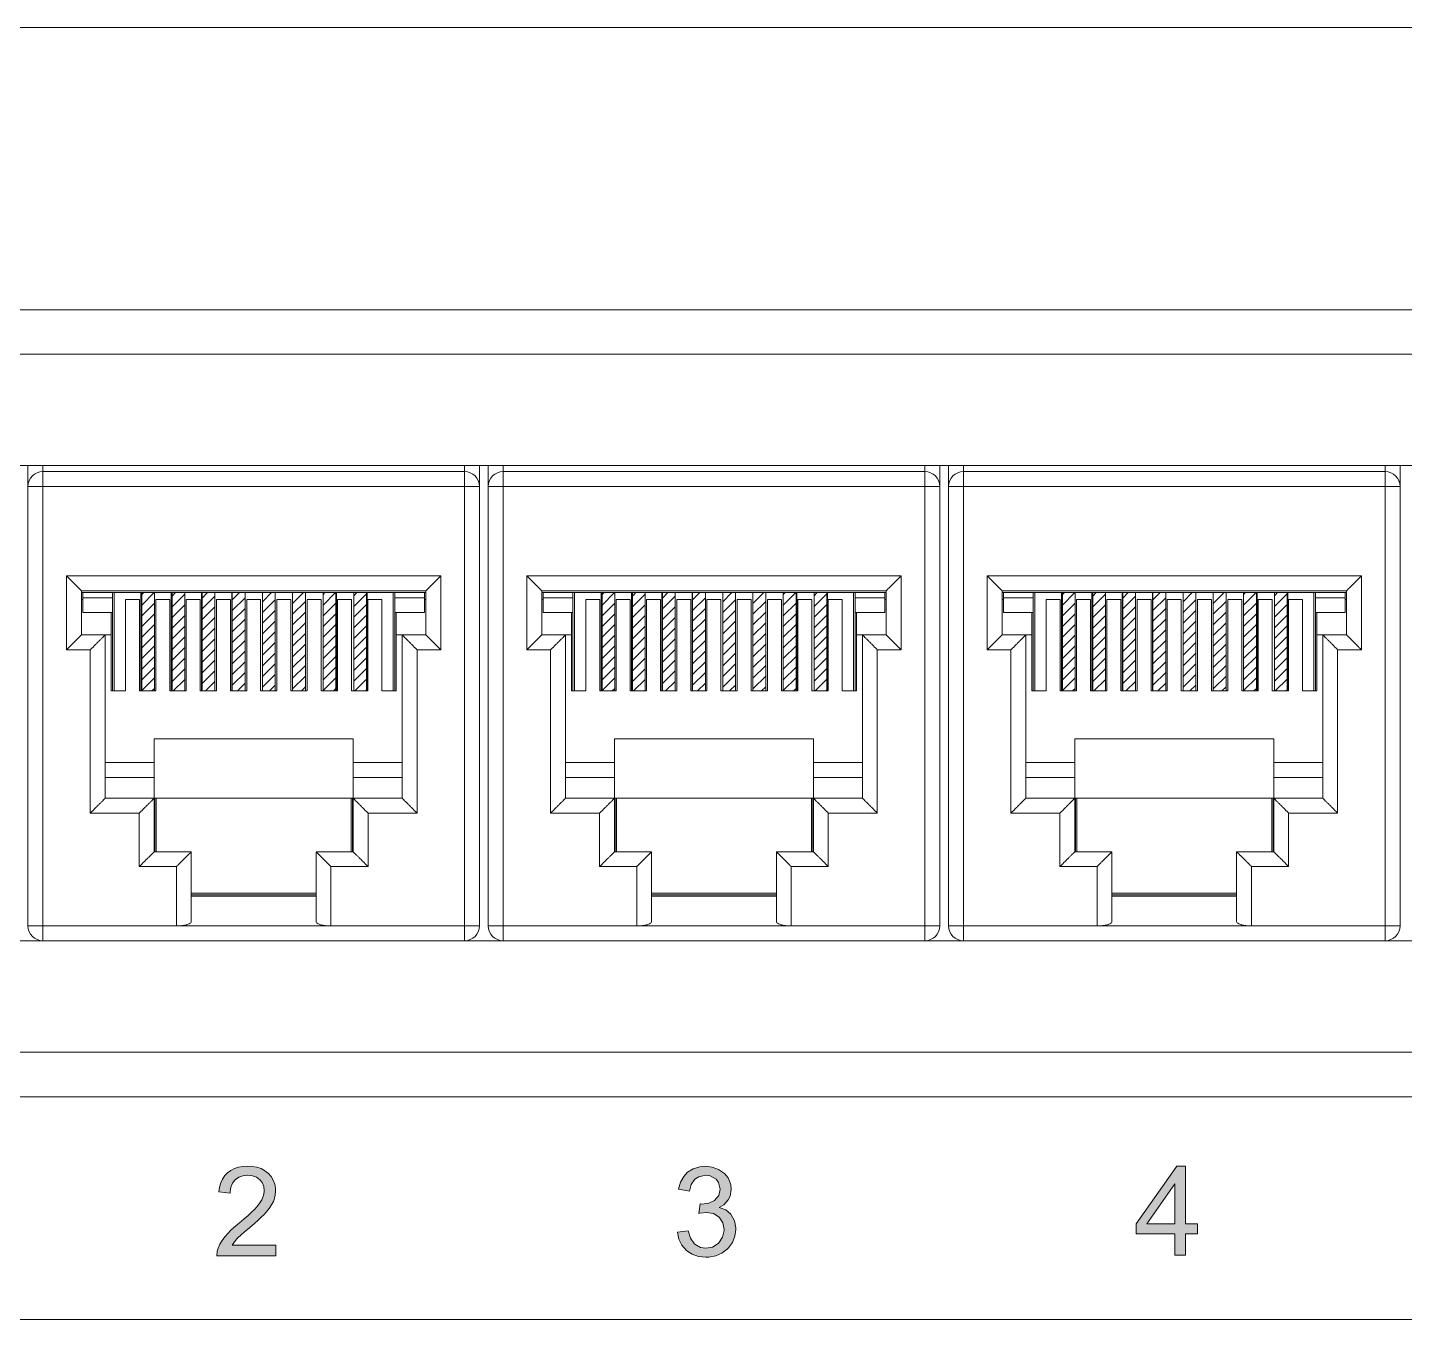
# Model space of a CAD drawing. Header units: metres. Extents: x -42301 to 31628, y -23013 to 30697.
# Drawn here: x -12264 to -11576, y 8387 to 9033 of the extents above; entities that cross this region are included whole.
import ezdxf

# ---------------------------------------------------------------- set-up
doc = ezdxf.new("R2010")
doc.units = ezdxf.units.M
doc.header["$LTSCALE"] = 0.01
doc.header["$MEASUREMENT"] = 0
doc.layers.get('0').update_dxf_attribs({"lineweight": 15})
doc.layers.add('1U - Patch Panel nº', color=250, linetype='Continuous', lineweight=5)
pattern_1 = [(45, (22445.8194, 105.91026), (-0.166441777, 0.166441777), [])]
pattern_2 = [(45, (22460.1834, 105.91026), (-0.166441777, 0.166441777), [])]
pattern_3 = [(45, (22474.5474, 105.91026), (-0.166441777, 0.166441777), [])]

# ---------------------------------------------------------------- blocks, each defined once
blk = doc.blocks.new('1U - Patch Panel 24P RJ45')
at = {"layer": '1U - Patch Panel nº', "lineweight": 5}
h = blk.add_hatch(dxfattribs=at)
h.set_pattern_fill('ANSI31', color=250, scale=0.074137, style=0)
h.set_pattern_definition(pattern_1)
h.paths.add_polyline_path([(23087.22, 717.034), (23086.906, 717.034), (23086.823, 717.026), (23086.823, 713.968), (23087.22, 713.968)])
h = blk.add_hatch(dxfattribs=at)
h.set_pattern_fill('ANSI31', color=250, scale=0.074137, style=0)
h.set_pattern_definition(pattern_1)
h.paths.add_polyline_path([(23088.163, 717.034), (23087.83, 717.034), (23087.766, 717.029), (23087.766, 713.968), (23088.163, 713.968)])
h.paths.add_polyline_path([(23089.102, 717.034), (23088.704, 717.034), (23088.704, 713.968), (23089.102, 713.968)])
h.paths.add_polyline_path([(23090.045, 717.034), (23089.647, 717.034), (23089.647, 713.968), (23090.045, 713.968)])
h.paths.add_polyline_path([(23090.983, 717.034), (23090.585, 717.034), (23090.585, 713.968), (23090.983, 713.968)])
h.paths.add_polyline_path([(23091.529, 713.968), (23091.928, 713.968), (23091.928, 717.034), (23091.529, 717.034)])
h.paths.add_polyline_path([(23092.477, 713.968), (23092.874, 713.968), (23092.874, 717.034), (23092.477, 717.034)])
h = blk.add_hatch(dxfattribs=at)
h.set_pattern_fill('ANSI31', color=250, scale=0.074137, style=0)
h.set_pattern_definition(pattern_1)
h.paths.add_polyline_path([(23093.435, 713.968), (23093.833, 713.968), (23093.833, 717.033), (23093.807, 717.034), (23093.435, 717.034)])
h = blk.add_hatch(dxfattribs=at)
h.set_pattern_fill('ANSI31', color=250, scale=0.074137, style=0)
h.set_pattern_definition(pattern_2)
h.paths.add_polyline_path([(23101.584, 717.034), (23101.27, 717.034), (23101.187, 717.026), (23101.187, 713.968), (23101.584, 713.968)])
h = blk.add_hatch(dxfattribs=at)
h.set_pattern_fill('ANSI31', color=250, scale=0.074137, style=0)
h.set_pattern_definition(pattern_2)
h.paths.add_polyline_path([(23102.527, 717.034), (23102.194, 717.034), (23102.13, 717.029), (23102.13, 713.968), (23102.527, 713.968)])
h.paths.add_polyline_path([(23103.466, 717.034), (23103.068, 717.034), (23103.068, 713.968), (23103.466, 713.968)])
h.paths.add_polyline_path([(23104.409, 717.034), (23104.011, 717.034), (23104.011, 713.968), (23104.409, 713.968)])
h.paths.add_polyline_path([(23105.347, 717.034), (23104.949, 717.034), (23104.949, 713.968), (23105.347, 713.968)])
h.paths.add_polyline_path([(23105.893, 713.968), (23106.292, 713.968), (23106.292, 717.034), (23105.893, 717.034)])
h.paths.add_polyline_path([(23106.841, 713.968), (23107.238, 713.968), (23107.238, 717.034), (23106.841, 717.034)])
h = blk.add_hatch(dxfattribs=at)
h.set_pattern_fill('ANSI31', color=250, scale=0.074137, style=0)
h.set_pattern_definition(pattern_2)
h.paths.add_polyline_path([(23107.799, 713.968), (23108.197, 713.968), (23108.197, 717.033), (23108.171, 717.034), (23107.799, 717.034)])
h = blk.add_hatch(dxfattribs=at)
h.set_pattern_fill('ANSI31', color=250, scale=0.074137, style=0)
h.set_pattern_definition(pattern_3)
h.paths.add_polyline_path([(23115.948, 717.034), (23115.634, 717.034), (23115.551, 717.026), (23115.551, 713.968), (23115.948, 713.968)])
h = blk.add_hatch(dxfattribs=at)
h.set_pattern_fill('ANSI31', color=250, scale=0.074137, style=0)
h.set_pattern_definition(pattern_3)
h.paths.add_polyline_path([(23116.891, 717.034), (23116.558, 717.034), (23116.494, 717.029), (23116.494, 713.968), (23116.891, 713.968)])
h.paths.add_polyline_path([(23117.83, 717.034), (23117.432, 717.034), (23117.432, 713.968), (23117.83, 713.968)])
h.paths.add_polyline_path([(23118.773, 717.034), (23118.375, 717.034), (23118.375, 713.968), (23118.773, 713.968)])
h.paths.add_polyline_path([(23119.711, 717.034), (23119.313, 717.034), (23119.313, 713.968), (23119.711, 713.968)])
h.paths.add_polyline_path([(23120.257, 713.968), (23120.656, 713.968), (23120.656, 717.034), (23120.257, 717.034)])
h.paths.add_polyline_path([(23121.205, 713.968), (23121.602, 713.968), (23121.602, 717.034), (23121.205, 717.034)])
h = blk.add_hatch(dxfattribs=at)
h.set_pattern_fill('ANSI31', color=250, scale=0.074137, style=0)
h.set_pattern_definition(pattern_3)
h.paths.add_polyline_path([(23122.163, 713.968), (23122.561, 713.968), (23122.561, 717.033), (23122.535, 717.034), (23122.163, 717.034)])
for points in [[(23090.398, 698.792), (23090.501, 698.717), (23090.575, 698.628), (23090.628, 698.509), (23090.645, 698.374), (23090.645, 698.339), (23090.621, 698.219), (23090.568, 698.093), (23090.486, 697.965), (23090.476, 697.951), (23090.415, 697.875), (23090.338, 697.791), (23090.244, 697.699), (23090.137, 697.599), (23090.012, 697.491), (23089.874, 697.374), (23089.817, 697.326), (23089.698, 697.224), (23089.595, 697.128), (23089.506, 697.037), (23089.429, 696.954), (23089.412, 696.934), (23089.326, 696.818), (23089.256, 696.701), (23089.204, 696.584), (23089.175, 696.483), (23089.164, 696.346), (23091, 696.346), (23091, 696.674), (23089.637, 696.674), (23089.69, 696.751), (23089.782, 696.86), (23089.83, 696.908), (23089.915, 696.984), (23090.029, 697.086), (23090.176, 697.209), (23090.207, 697.236), (23090.336, 697.347), (23090.451, 697.449), (23090.55, 697.543), (23090.634, 697.625), (23090.702, 697.699), (23090.796, 697.814), (23090.873, 697.928), (23090.928, 698.039), (23090.951, 698.099), (23090.984, 698.231), (23090.997, 698.367), (23090.993, 698.448), (23090.969, 698.58), (23090.923, 698.702), (23090.854, 698.815), (23090.764, 698.917), (23090.754, 698.925), (23090.655, 699.002), (23090.542, 699.062), (23090.417, 699.104), (23090.281, 699.129), (23090.13, 699.137), (23090.127, 699.137), (23089.976, 699.129), (23089.838, 699.105), (23089.712, 699.063), (23089.599, 699.006), (23089.499, 698.934), (23089.413, 698.843), (23089.342, 698.738), (23089.289, 698.618), (23089.25, 698.484), (23089.228, 698.335), (23089.578, 698.298), (23089.581, 698.348), (23089.603, 698.488), (23089.652, 698.608), (23089.729, 698.707), (23089.749, 698.727), (23089.855, 698.798), (23089.979, 698.841), (23090.129, 698.856), (23090.275, 698.839)], [(23104.869, 698.421), (23104.827, 698.219), (23104.693, 698.072), (23104.517, 697.988), (23104.302, 697.958), (23104.247, 697.961), (23104.208, 697.662), (23104.237, 697.668), (23104.451, 697.698), (23104.667, 697.662), (23104.842, 697.547), (23104.957, 697.372), (23104.993, 697.16), (23104.993, 697.128), (23104.947, 696.919), (23104.83, 696.747), (23104.81, 696.727), (23104.631, 696.616), (23104.42, 696.577), (23104.257, 696.603), (23104.078, 696.708), (23104.055, 696.73), (23103.947, 696.893), (23103.876, 697.124), (23103.537, 697.079), (23103.537, 697.076), (23103.583, 696.861), (23103.674, 696.672), (23103.814, 696.515), (23103.827, 696.502), (23103.996, 696.388), (23104.195, 696.32), (23104.42, 696.297), (23104.52, 696.301), (23104.735, 696.34), (23104.924, 696.424), (23105.09, 696.551), (23105.129, 696.587), (23105.253, 696.76), (23105.331, 696.952), (23105.354, 697.167), (23105.354, 697.219), (23105.315, 697.437), (23105.217, 697.616), (23105.201, 697.639), (23105.042, 697.773), (23104.836, 697.851), (23104.98, 697.935), (23105.123, 698.085), (23105.182, 698.202), (23105.217, 698.414), (23105.201, 698.57), (23105.12, 698.772), (23105.006, 698.912), (23104.823, 699.039), (23104.625, 699.111), (23104.406, 699.137), (23104.231, 699.121), (23104.029, 699.059), (23103.853, 698.948), (23103.736, 698.821), (23103.635, 698.636), (23103.57, 698.417), (23103.911, 698.356), (23103.97, 698.57), (23104.081, 698.73), (23104.201, 698.811), (23104.413, 698.857), (23104.563, 698.834), (23104.742, 698.733), (23104.82, 698.629)]]:
    blk.add_hatch(color=250, dxfattribs=at).paths.add_polyline_path(points)
h = blk.add_hatch(color=250, dxfattribs=at)
h.paths.add_polyline_path([(23119.393, 699.137), (23119.116, 699.137), (23117.849, 697.336), (23117.849, 697.024), (23119.054, 697.024), (23119.054, 696.359), (23119.393, 696.359), (23119.393, 697.024), (23119.77, 697.024), (23119.77, 697.336), (23119.393, 697.336)])
h.paths.add_polyline_path([(23119.054, 698.59), (23119.054, 697.336), (23118.184, 697.336)], flags=16)
at = {"color": 250, "linetype": 'Continuous', "lineweight": 5}
for p, q in [((23468.04, 734.668), (23057.508, 734.668)), ((23161.716, 725.864), (23061.539, 725.864)), ((23160.326, 724.474), (23062.929, 724.474)), ((23154.72, 720.999), (23068.536, 720.999)), ((23083.27, 706.635), (23083.27, 720.999)), ((23083.734, 706.171), (23083.734, 720.999)), ((23096.893, 706.171), (23096.893, 720.999)), ((23097.356, 706.635), (23097.356, 720.999)), ((23097.634, 706.635), (23097.634, 720.999)), ((23098.098, 706.171), (23098.098, 720.999)), ((23111.257, 706.171), (23111.257, 720.999)), ((23111.72, 706.635), (23111.72, 720.999)), ((23111.998, 706.635), (23111.998, 720.999)), ((23112.462, 706.171), (23112.462, 720.999)), ((23125.621, 706.171), (23125.621, 720.999)), ((23126.084, 706.635), (23126.084, 720.999)), ((23083.734, 720.813), (23096.893, 720.813)), ((23098.098, 720.813), (23111.257, 720.813)), ((23112.462, 720.813), (23125.621, 720.813)), ((23083.27, 720.35), (23097.356, 720.35)), ((23097.634, 720.35), (23111.72, 720.35)), ((23111.998, 720.35), (23126.084, 720.35)), ((23084.475, 717.558), (23096.152, 717.558)), ((23084.475, 715.253), (23084.475, 717.558)), ((23096.152, 717.558), (23096.152, 715.253)), ((23098.839, 717.558), (23110.516, 717.558)), ((23098.839, 715.253), (23098.839, 717.558)), ((23110.516, 717.558), (23110.516, 715.253)), ((23113.203, 717.558), (23124.88, 717.558)), ((23113.203, 715.253), (23113.203, 717.558)), ((23124.88, 717.558), (23124.88, 715.253)), ((23084.938, 717.095), (23095.688, 717.095)), ((23084.938, 717.095), (23084.938, 717.094)), ((23084.938, 715.716), (23084.938, 717.094)), ((23084.938, 717.034), (23095.688, 717.034)), ((23084.938, 716.82), (23084.985, 716.82)), ((23084.985, 716.41), (23084.985, 717.034)), ((23085.911, 716.874), (23084.985, 716.874)), ((23085.911, 713.968), (23085.911, 717.034)), ((23085.958, 717.034), (23085.958, 713.968)), ((23086.314, 713.968), (23086.314, 716.822)), ((23086.314, 716.822), (23086.75, 716.822)), ((23086.75, 716.818), (23086.314, 716.818)), ((23086.75, 713.968), (23086.75, 716.822)), ((23086.79, 717.034), (23086.79, 713.968)), ((23086.823, 717.034), (23086.823, 713.968)), ((23086.906, 717.034), (23086.823, 717.026)), ((23087.22, 717.034), (23087.22, 713.968)), ((23087.26, 713.968), (23087.26, 716.822)), ((23087.26, 716.822), (23087.695, 716.822)), ((23087.695, 716.818), (23087.26, 716.818)), ((23087.695, 713.968), (23087.695, 716.822)), ((23087.738, 717.034), (23087.738, 713.968)), ((23087.766, 717.034), (23087.766, 713.968)), ((23087.83, 717.034), (23087.766, 717.029)), ((23088.163, 717.034), (23088.163, 713.968)), ((23088.205, 716.822), (23088.641, 716.822)), ((23088.205, 713.968), (23088.205, 716.822)), ((23088.641, 716.818), (23088.205, 716.818)), ((23088.641, 713.968), (23088.641, 716.822)), ((23088.689, 717.034), (23088.689, 713.968)), ((23088.704, 717.034), (23088.704, 713.968)), ((23089.102, 717.034), (23089.102, 713.968)), ((23089.15, 713.968), (23089.15, 716.822)), ((23089.15, 716.822), (23089.586, 716.822)), ((23089.586, 716.818), (23089.15, 716.818)), ((23089.586, 713.968), (23089.586, 716.822)), ((23089.636, 717.034), (23089.636, 713.968)), ((23089.647, 717.034), (23089.647, 713.968)), ((23090.045, 717.034), (23090.045, 713.968)), ((23090.095, 713.968), (23090.095, 716.822)), ((23090.095, 716.822), (23090.531, 716.822)), ((23090.531, 716.818), (23090.095, 716.818)), ((23090.531, 713.968), (23090.531, 716.822)), ((23090.585, 717.034), (23090.585, 713.968)), ((23090.983, 717.034), (23090.983, 713.968)), ((23090.987, 717.034), (23090.987, 713.968)), ((23091.041, 713.968), (23091.041, 716.822)), ((23091.041, 716.822), (23091.476, 716.822)), ((23091.476, 716.818), (23091.041, 716.818)), ((23091.476, 713.968), (23091.476, 716.822)), ((23091.529, 717.034), (23091.529, 713.968)), ((23091.928, 717.034), (23091.928, 713.968)), ((23091.933, 717.034), (23091.933, 713.968)), ((23091.986, 713.968), (23091.986, 716.822)), ((23091.986, 716.822), (23092.422, 716.822)), ((23092.422, 716.818), (23091.986, 716.818)), ((23092.422, 713.968), (23092.422, 716.822)), ((23092.477, 717.034), (23092.477, 713.968)), ((23092.874, 717.034), (23092.874, 713.968)), ((23092.894, 717.034), (23092.894, 713.968)), ((23092.931, 713.968), (23092.931, 716.822)), ((23092.931, 716.822), (23093.367, 716.822)), ((23093.367, 716.818), (23092.931, 716.818)), ((23093.367, 713.968), (23093.367, 716.822)), ((23093.435, 717.034), (23093.435, 713.968)), ((23093.833, 717.033), (23093.807, 717.034)), ((23093.833, 717.036), (23093.833, 717.033)), ((23093.833, 717.034), (23093.833, 713.968)), ((23093.854, 717.034), (23093.854, 713.968)), ((23093.876, 713.968), (23093.876, 716.822)), ((23093.876, 716.822), (23094.312, 716.822)), ((23094.312, 716.818), (23093.876, 716.818)), ((23094.312, 713.968), (23094.312, 716.822)), ((23094.669, 713.968), (23094.669, 717.034)), ((23094.715, 713.968), (23094.715, 717.034)), ((23094.715, 716.874), (23095.642, 716.874)), ((23095.642, 716.41), (23095.642, 717.034)), ((23095.688, 716.82), (23095.642, 716.82)), ((23095.688, 717.095), (23095.688, 717.094)), ((23095.688, 717.094), (23095.688, 715.716)), ((23099.302, 717.095), (23110.052, 717.095)), ((23099.302, 717.095), (23099.302, 717.094)), ((23099.302, 715.716), (23099.302, 717.094)), ((23099.302, 717.034), (23110.052, 717.034)), ((23099.302, 716.82), (23099.349, 716.82)), ((23099.349, 716.41), (23099.349, 717.034)), ((23100.275, 716.874), (23099.349, 716.874)), ((23100.275, 713.968), (23100.275, 717.034)), ((23100.322, 717.034), (23100.322, 713.968)), ((23100.678, 713.968), (23100.678, 716.822)), ((23100.678, 716.822), (23101.114, 716.822)), ((23101.114, 716.818), (23100.678, 716.818)), ((23101.114, 713.968), (23101.114, 716.822)), ((23101.154, 717.034), (23101.154, 713.968)), ((23101.187, 717.034), (23101.187, 713.968)), ((23101.27, 717.034), (23101.187, 717.026)), ((23101.584, 717.034), (23101.584, 713.968)), ((23101.624, 713.968), (23101.624, 716.822)), ((23101.624, 716.822), (23102.059, 716.822)), ((23102.059, 716.818), (23101.624, 716.818)), ((23102.059, 713.968), (23102.059, 716.822)), ((23102.102, 717.034), (23102.102, 713.968)), ((23102.13, 717.034), (23102.13, 713.968)), ((23102.194, 717.034), (23102.13, 717.029)), ((23102.527, 717.034), (23102.527, 713.968)), ((23102.569, 713.968), (23102.569, 716.822)), ((23102.569, 716.822), (23103.005, 716.822)), ((23103.005, 716.818), (23102.569, 716.818)), ((23103.005, 713.968), (23103.005, 716.822)), ((23103.053, 717.034), (23103.053, 713.968)), ((23103.068, 717.034), (23103.068, 713.968)), ((23103.466, 717.034), (23103.466, 713.968)), ((23103.514, 713.968), (23103.514, 716.822)), ((23103.514, 716.822), (23103.95, 716.822)), ((23103.95, 716.818), (23103.514, 716.818)), ((23103.95, 713.968), (23103.95, 716.822)), ((23104, 717.034), (23104, 713.968)), ((23104.011, 717.034), (23104.011, 713.968)), ((23104.409, 717.034), (23104.409, 713.968)), ((23104.459, 713.968), (23104.459, 716.822)), ((23104.459, 716.822), (23104.895, 716.822)), ((23104.895, 716.818), (23104.459, 716.818)), ((23104.895, 713.968), (23104.895, 716.822)), ((23104.949, 717.034), (23104.949, 713.968)), ((23105.347, 717.034), (23105.347, 713.968)), ((23105.351, 717.034), (23105.351, 713.968)), ((23105.405, 713.968), (23105.405, 716.822)), ((23105.405, 716.822), (23105.84, 716.822)), ((23105.84, 716.818), (23105.405, 716.818)), ((23105.84, 713.968), (23105.84, 716.822)), ((23105.893, 717.034), (23105.893, 713.968)), ((23106.292, 717.034), (23106.292, 713.968)), ((23106.297, 717.034), (23106.297, 713.968)), ((23106.35, 713.968), (23106.35, 716.822)), ((23106.35, 716.822), (23106.786, 716.822)), ((23106.786, 716.818), (23106.35, 716.818)), ((23106.786, 713.968), (23106.786, 716.822)), ((23106.841, 717.034), (23106.841, 713.968)), ((23107.238, 717.034), (23107.238, 713.968)), ((23107.258, 717.034), (23107.258, 713.968)), ((23107.295, 713.968), (23107.295, 716.822)), ((23107.295, 716.822), (23107.731, 716.822)), ((23107.731, 716.818), (23107.295, 716.818)), ((23107.731, 713.968), (23107.731, 716.822)), ((23107.799, 717.034), (23107.799, 713.968)), ((23108.197, 717.033), (23108.171, 717.034)), ((23108.197, 717.036), (23108.197, 717.033)), ((23108.197, 717.034), (23108.197, 713.968)), ((23108.218, 717.034), (23108.218, 713.968)), ((23108.24, 713.968), (23108.24, 716.822)), ((23108.24, 716.822), (23108.676, 716.822)), ((23108.676, 716.818), (23108.24, 716.818)), ((23108.676, 713.968), (23108.676, 716.822)), ((23109.033, 713.968), (23109.033, 717.034)), ((23109.079, 713.968), (23109.079, 717.034)), ((23109.079, 716.874), (23110.006, 716.874)), ((23110.006, 716.41), (23110.006, 717.034)), ((23110.052, 716.82), (23110.006, 716.82)), ((23110.052, 717.095), (23110.052, 717.094)), ((23110.052, 717.094), (23110.052, 715.716)), ((23113.666, 717.095), (23124.416, 717.095)), ((23113.666, 717.095), (23113.666, 717.094)), ((23113.666, 715.716), (23113.666, 717.094)), ((23113.666, 717.034), (23124.416, 717.034)), ((23113.666, 716.82), (23113.713, 716.82)), ((23113.713, 716.41), (23113.713, 717.034)), ((23114.639, 716.874), (23113.713, 716.874)), ((23114.639, 713.968), (23114.639, 717.034)), ((23114.686, 717.034), (23114.686, 713.968)), ((23115.042, 713.968), (23115.042, 716.822)), ((23115.042, 716.822), (23115.478, 716.822)), ((23115.478, 716.818), (23115.042, 716.818)), ((23115.478, 713.968), (23115.478, 716.822)), ((23115.518, 717.034), (23115.518, 713.968)), ((23115.551, 717.034), (23115.551, 713.968)), ((23115.634, 717.034), (23115.551, 717.026)), ((23115.948, 717.034), (23115.948, 713.968)), ((23115.988, 713.968), (23115.988, 716.822)), ((23115.988, 716.822), (23116.423, 716.822)), ((23116.423, 716.818), (23115.988, 716.818)), ((23116.423, 713.968), (23116.423, 716.822)), ((23116.466, 717.034), (23116.466, 713.968)), ((23116.494, 717.034), (23116.494, 713.968)), ((23116.558, 717.034), (23116.494, 717.029)), ((23116.891, 717.034), (23116.891, 713.968)), ((23116.933, 713.968), (23116.933, 716.822)), ((23116.933, 716.822), (23117.369, 716.822)), ((23117.369, 716.818), (23116.933, 716.818)), ((23117.369, 713.968), (23117.369, 716.822)), ((23117.417, 717.034), (23117.417, 713.968)), ((23117.432, 717.034), (23117.432, 713.968)), ((23117.83, 717.034), (23117.83, 713.968)), ((23117.878, 713.968), (23117.878, 716.822)), ((23117.878, 716.822), (23118.314, 716.822)), ((23118.314, 716.818), (23117.878, 716.818)), ((23118.314, 713.968), (23118.314, 716.822)), ((23118.364, 717.034), (23118.364, 713.968)), ((23118.375, 717.034), (23118.375, 713.968)), ((23118.773, 717.034), (23118.773, 713.968)), ((23118.823, 713.968), (23118.823, 716.822)), ((23118.823, 716.822), (23119.259, 716.822)), ((23119.259, 716.818), (23118.823, 716.818)), ((23119.259, 713.968), (23119.259, 716.822)), ((23119.313, 717.034), (23119.313, 713.968)), ((23119.711, 717.034), (23119.711, 713.968)), ((23119.715, 717.034), (23119.715, 713.968)), ((23119.769, 713.968), (23119.769, 716.822)), ((23119.769, 716.822), (23120.204, 716.822)), ((23120.204, 716.818), (23119.769, 716.818)), ((23120.204, 713.968), (23120.204, 716.822)), ((23120.257, 717.034), (23120.257, 713.968)), ((23120.656, 717.034), (23120.656, 713.968)), ((23120.661, 717.034), (23120.661, 713.968)), ((23120.714, 713.968), (23120.714, 716.822)), ((23120.714, 716.822), (23121.15, 716.822)), ((23121.15, 716.818), (23120.714, 716.818)), ((23121.15, 713.968), (23121.15, 716.822)), ((23121.205, 717.034), (23121.205, 713.968)), ((23121.602, 717.034), (23121.602, 713.968)), ((23121.622, 717.034), (23121.622, 713.968)), ((23121.659, 713.968), (23121.659, 716.822)), ((23121.659, 716.822), (23122.095, 716.822)), ((23122.095, 716.818), (23121.659, 716.818)), ((23122.095, 713.968), (23122.095, 716.822)), ((23122.163, 717.034), (23122.163, 713.968)), ((23122.561, 717.033), (23122.535, 717.034)), ((23122.561, 717.036), (23122.561, 717.033)), ((23122.561, 717.034), (23122.561, 713.968)), ((23122.582, 717.034), (23122.582, 713.968)), ((23122.604, 713.968), (23122.604, 716.822)), ((23122.604, 716.822), (23123.04, 716.822)), ((23123.04, 716.818), (23122.604, 716.818)), ((23123.04, 713.968), (23123.04, 716.822)), ((23123.397, 713.968), (23123.397, 717.034)), ((23123.443, 713.968), (23123.443, 717.034)), ((23123.443, 716.874), (23124.37, 716.874)), ((23124.37, 716.41), (23124.37, 717.034)), ((23124.416, 716.82), (23124.37, 716.82)), ((23124.416, 717.095), (23124.416, 717.094)), ((23124.416, 717.094), (23124.416, 715.716)), ((23085.911, 716.41), (23084.985, 716.41)), ((23085.865, 716.41), (23085.865, 713.968)), ((23095.642, 716.41), (23094.715, 716.41)), ((23094.761, 716.41), (23094.761, 713.968)), ((23100.275, 716.41), (23099.349, 716.41)), ((23100.229, 716.41), (23100.229, 713.968)), ((23110.006, 716.41), (23109.079, 716.41)), ((23109.125, 716.41), (23109.125, 713.968)), ((23114.639, 716.41), (23113.713, 716.41)), ((23114.593, 716.41), (23114.593, 713.968)), ((23124.37, 716.41), (23123.443, 716.41)), ((23123.489, 716.41), (23123.489, 713.968)), ((23084.938, 715.716), (23085.865, 715.716)), ((23085.68, 710.619), (23085.68, 715.716)), ((23095.688, 715.716), (23094.761, 715.716)), ((23094.947, 715.716), (23094.947, 710.619)), ((23099.302, 715.716), (23100.229, 715.716)), ((23100.044, 710.619), (23100.044, 715.716)), ((23110.052, 715.716), (23109.125, 715.716)), ((23109.311, 715.716), (23109.311, 710.619)), ((23113.666, 715.716), (23114.593, 715.716)), ((23114.408, 710.619), (23114.408, 715.716)), ((23124.416, 715.716), (23123.489, 715.716)), ((23123.675, 715.716), (23123.675, 710.619)), ((23085.216, 715.253), (23084.475, 715.253)), ((23085.216, 710.156), (23085.216, 715.253)), ((23095.41, 715.253), (23095.41, 710.156)), ((23096.152, 715.253), (23095.41, 715.253)), ((23099.58, 715.253), (23098.839, 715.253)), ((23099.58, 710.156), (23099.58, 715.253)), ((23109.774, 715.253), (23109.774, 710.156)), ((23110.516, 715.253), (23109.774, 715.253)), ((23113.944, 715.253), (23113.203, 715.253)), ((23113.944, 710.156), (23113.944, 715.253)), ((23124.138, 715.253), (23124.138, 710.156)), ((23124.88, 715.253), (23124.138, 715.253)), ((23086.314, 713.968), (23085.865, 713.968)), ((23087.26, 713.968), (23086.75, 713.968)), ((23088.205, 713.968), (23087.695, 713.968)), ((23089.15, 713.968), (23088.641, 713.968)), ((23090.095, 713.968), (23089.586, 713.968)), ((23091.041, 713.968), (23090.531, 713.968)), ((23091.986, 713.968), (23091.476, 713.968)), ((23092.931, 713.968), (23092.422, 713.968)), ((23093.876, 713.968), (23093.367, 713.968)), ((23094.761, 713.968), (23094.312, 713.968)), ((23100.678, 713.968), (23100.229, 713.968)), ((23101.624, 713.968), (23101.114, 713.968)), ((23102.569, 713.968), (23102.059, 713.968)), ((23103.514, 713.968), (23103.005, 713.968)), ((23104.459, 713.968), (23103.95, 713.968)), ((23105.405, 713.968), (23104.895, 713.968)), ((23106.35, 713.968), (23105.84, 713.968)), ((23107.295, 713.968), (23106.786, 713.968)), ((23108.24, 713.968), (23107.731, 713.968)), ((23109.125, 713.968), (23108.676, 713.968)), ((23115.042, 713.968), (23114.593, 713.968)), ((23115.988, 713.968), (23115.478, 713.968)), ((23116.933, 713.968), (23116.423, 713.968)), ((23117.878, 713.968), (23117.369, 713.968)), ((23118.823, 713.968), (23118.314, 713.968)), ((23119.769, 713.968), (23119.259, 713.968)), ((23120.714, 713.968), (23120.204, 713.968)), ((23121.659, 713.968), (23121.15, 713.968)), ((23122.604, 713.968), (23122.095, 713.968)), ((23123.489, 713.968), (23123.04, 713.968)), ((23093.418, 712.473), (23087.209, 712.473)), ((23087.209, 708.951), (23087.209, 712.473)), ((23093.418, 708.951), (23093.418, 712.473)), ((23101.573, 708.951), (23101.573, 712.473)), ((23107.782, 712.473), (23101.573, 712.473)), ((23107.782, 708.951), (23107.782, 712.473)), ((23122.146, 712.473), (23115.937, 712.473)), ((23115.937, 708.951), (23115.937, 712.473)), ((23122.146, 708.951), (23122.146, 712.473)), ((23087.209, 711.731), (23085.68, 711.731)), ((23094.947, 711.731), (23093.418, 711.731)), ((23101.573, 711.731), (23100.044, 711.731)), ((23109.311, 711.731), (23107.782, 711.731)), ((23115.937, 711.731), (23114.408, 711.731)), ((23123.675, 711.731), (23122.146, 711.731)), ((23087.209, 711.268), (23085.68, 711.268)), ((23094.947, 711.268), (23093.418, 711.268)), ((23101.573, 711.268), (23100.044, 711.268)), ((23109.311, 711.268), (23107.782, 711.268)), ((23115.937, 711.268), (23114.408, 711.268)), ((23123.675, 711.268), (23122.146, 711.268)), ((23094.947, 710.619), (23085.68, 710.619)), ((23087.227, 710.619), (23087.227, 708.951)), ((23087.273, 710.619), (23087.273, 708.951)), ((23093.353, 708.951), (23093.353, 710.619)), ((23093.399, 708.951), (23093.399, 710.619)), ((23109.311, 710.619), (23100.044, 710.619)), ((23101.591, 710.619), (23101.591, 708.951)), ((23101.637, 710.619), (23101.637, 708.951)), ((23107.717, 708.951), (23107.717, 710.619)), ((23107.763, 708.951), (23107.763, 710.619)), ((23123.675, 710.619), (23114.408, 710.619)), ((23115.955, 710.619), (23115.955, 708.951)), ((23116.001, 710.619), (23116.001, 708.951)), ((23122.081, 708.951), (23122.081, 710.619)), ((23122.127, 708.951), (23122.127, 710.619)), ((23086.745, 710.156), (23085.216, 710.156)), ((23086.745, 708.488), (23086.745, 710.156)), ((23093.881, 710.156), (23093.881, 708.488)), ((23095.41, 710.156), (23093.881, 710.156)), ((23101.109, 710.156), (23099.58, 710.156)), ((23101.109, 708.488), (23101.109, 710.156)), ((23109.774, 710.156), (23108.245, 710.156)), ((23108.245, 710.156), (23108.245, 708.488)), ((23115.473, 710.156), (23113.944, 710.156)), ((23115.473, 708.488), (23115.473, 710.156)), ((23122.609, 710.156), (23122.609, 708.488)), ((23124.138, 710.156), (23122.609, 710.156)), ((23088.367, 708.951), (23087.209, 708.951)), ((23088.367, 708.951), (23088.367, 706.771)), ((23092.259, 706.771), (23092.259, 708.951)), ((23093.418, 708.951), (23092.259, 708.951)), ((23102.731, 708.951), (23101.573, 708.951)), ((23102.731, 708.951), (23102.731, 706.771)), ((23106.623, 706.771), (23106.623, 708.951)), ((23107.782, 708.951), (23106.623, 708.951)), ((23117.095, 708.951), (23115.937, 708.951)), ((23117.095, 708.951), (23117.095, 706.771)), ((23120.987, 706.771), (23120.987, 708.951)), ((23122.146, 708.951), (23120.987, 708.951)), ((23087.904, 708.488), (23086.745, 708.488)), ((23087.904, 708.488), (23087.904, 706.635)), ((23092.723, 706.635), (23092.723, 708.488)), ((23093.881, 708.488), (23092.723, 708.488)), ((23102.268, 708.488), (23101.109, 708.488)), ((23102.268, 708.488), (23102.268, 706.635)), ((23107.087, 706.635), (23107.087, 708.488)), ((23108.245, 708.488), (23107.087, 708.488)), ((23116.632, 708.488), (23115.473, 708.488)), ((23116.632, 708.488), (23116.632, 706.635)), ((23121.451, 706.635), (23121.451, 708.488)), ((23122.609, 708.488), (23121.451, 708.488)), ((23088.367, 707.654), (23092.259, 707.654)), ((23088.367, 707.608), (23092.259, 707.608)), ((23088.367, 707.561), (23092.259, 707.561)), ((23102.731, 707.654), (23106.623, 707.654)), ((23102.731, 707.608), (23106.623, 707.608)), ((23102.731, 707.561), (23106.623, 707.561)), ((23117.095, 707.654), (23120.987, 707.654)), ((23117.095, 707.608), (23120.987, 707.608)), ((23117.095, 707.561), (23120.987, 707.561)), ((23083.27, 706.635), (23097.356, 706.635)), ((23097.634, 706.635), (23111.72, 706.635)), ((23111.998, 706.635), (23126.084, 706.635)), ((23068.536, 706.171), (23154.72, 706.171)), ((23062.929, 702.696), (23160.326, 702.696)), ((23061.539, 701.306), (23161.716, 701.306)), ((23463.87, 694.356), (23061.678, 694.356))]:
    blk.add_line(p, q, dxfattribs=at)
for centre, start, end in [((23083.734, 720.35), 90, 180), ((23096.893, 720.35), 0, 90), ((23098.098, 720.35), 90, 180), ((23111.257, 720.35), 0, 90), ((23112.462, 720.35), 90, 180), ((23125.621, 720.35), 0, 90), ((23083.734, 706.635), 180, 270), ((23096.893, 706.635), 270, 0), ((23098.098, 706.635), 180, 270), ((23111.257, 706.635), 270, 0), ((23112.462, 706.635), 180, 270), ((23125.621, 706.635), 270, 0)]:
    blk.add_arc(centre, 0.463, start, end, dxfattribs=at)
for points, start_tangent, end_tangent in [([(23084.938, 717.095), (23084.922, 717.111), (23084.883, 717.149), (23084.831, 717.202), (23084.768, 717.265), (23084.698, 717.334), (23084.625, 717.408), (23084.55, 717.483), (23084.475, 717.558)], (-0.707107, 0.707107), (-0.707107, 0.707107)), ([(23095.688, 717.095), (23095.705, 717.111), (23095.743, 717.149), (23095.796, 717.202), (23095.859, 717.265), (23095.928, 717.334), (23096.002, 717.408), (23096.077, 717.483), (23096.152, 717.558)], (0.707107, 0.707107), (0.707107, 0.707107)), ([(23099.302, 717.095), (23099.286, 717.111), (23099.247, 717.149), (23099.195, 717.202), (23099.132, 717.265), (23099.062, 717.334), (23098.989, 717.408), (23098.914, 717.483), (23098.839, 717.558)], (-0.707107, 0.707107), (-0.707107, 0.707107)), ([(23110.052, 717.095), (23110.069, 717.111), (23110.107, 717.149), (23110.16, 717.202), (23110.223, 717.265), (23110.292, 717.334), (23110.366, 717.408), (23110.441, 717.483), (23110.516, 717.558)], (0.707107, 0.707107), (0.707107, 0.707107)), ([(23113.666, 717.095), (23113.65, 717.111), (23113.611, 717.149), (23113.559, 717.202), (23113.496, 717.265), (23113.426, 717.334), (23113.353, 717.408), (23113.278, 717.483), (23113.203, 717.558)], (-0.707107, 0.707107), (-0.707107, 0.707107)), ([(23124.416, 717.095), (23124.433, 717.111), (23124.471, 717.149), (23124.524, 717.202), (23124.587, 717.265), (23124.656, 717.334), (23124.73, 717.408), (23124.805, 717.483), (23124.88, 717.558)], (0.707107, 0.707107), (0.707107, 0.707107)), ([(23084.475, 715.253), (23084.55, 715.328), (23084.627, 715.405), (23084.701, 715.479), (23084.771, 715.549), (23084.834, 715.612), (23084.887, 715.665), (23084.924, 715.702), (23084.938, 715.716)], (0.707107, 0.707107), (0.707107, 0.707107)), ([(23085.216, 715.253), (23085.292, 715.328), (23085.368, 715.405), (23085.442, 715.479), (23085.513, 715.549), (23085.576, 715.612), (23085.628, 715.665), (23085.665, 715.702), (23085.68, 715.716)], (0.707107, 0.707107), (0.707107, 0.707107)), ([(23095.41, 715.253), (23095.335, 715.328), (23095.259, 715.405), (23095.184, 715.479), (23095.114, 715.549), (23095.051, 715.612), (23094.998, 715.665), (23094.961, 715.702), (23094.947, 715.716)], (-0.707107, 0.707107), (-0.707107, 0.707107)), ([(23096.152, 715.253), (23096.076, 715.328), (23096, 715.405), (23095.925, 715.479), (23095.855, 715.549), (23095.792, 715.612), (23095.74, 715.665), (23095.702, 715.702), (23095.688, 715.716)], (-0.707107, 0.707107), (-0.707107, 0.707107)), ([(23098.839, 715.253), (23098.914, 715.328), (23098.991, 715.405), (23099.065, 715.479), (23099.135, 715.549), (23099.198, 715.612), (23099.251, 715.665), (23099.288, 715.702), (23099.302, 715.716)], (0.707107, 0.707107), (0.707107, 0.707107)), ([(23099.58, 715.253), (23099.656, 715.328), (23099.732, 715.405), (23099.806, 715.479), (23099.877, 715.549), (23099.94, 715.612), (23099.992, 715.665), (23100.029, 715.702), (23100.044, 715.716)], (0.707107, 0.707107), (0.707107, 0.707107)), ([(23109.774, 715.253), (23109.699, 715.328), (23109.623, 715.405), (23109.548, 715.479), (23109.478, 715.549), (23109.415, 715.612), (23109.362, 715.665), (23109.325, 715.702), (23109.311, 715.716)], (-0.707107, 0.707107), (-0.707107, 0.707107)), ([(23110.516, 715.253), (23110.44, 715.328), (23110.364, 715.405), (23110.289, 715.479), (23110.219, 715.549), (23110.156, 715.612), (23110.104, 715.665), (23110.066, 715.702), (23110.052, 715.716)], (-0.707107, 0.707107), (-0.707107, 0.707107)), ([(23113.203, 715.253), (23113.278, 715.328), (23113.355, 715.405), (23113.429, 715.479), (23113.499, 715.549), (23113.562, 715.612), (23113.615, 715.665), (23113.652, 715.702), (23113.666, 715.716)], (0.707107, 0.707107), (0.707107, 0.707107)), ([(23113.944, 715.253), (23114.02, 715.328), (23114.096, 715.405), (23114.17, 715.479), (23114.241, 715.549), (23114.304, 715.612), (23114.356, 715.665), (23114.393, 715.702), (23114.408, 715.716)], (0.707107, 0.707107), (0.707107, 0.707107)), ([(23124.138, 715.253), (23124.063, 715.328), (23123.987, 715.405), (23123.912, 715.479), (23123.842, 715.549), (23123.779, 715.612), (23123.726, 715.665), (23123.689, 715.702), (23123.675, 715.716)], (-0.707107, 0.707107), (-0.707107, 0.707107)), ([(23124.88, 715.253), (23124.804, 715.328), (23124.728, 715.405), (23124.653, 715.479), (23124.583, 715.549), (23124.52, 715.612), (23124.468, 715.665), (23124.43, 715.702), (23124.416, 715.716)], (-0.707107, 0.707107), (-0.707107, 0.707107)), ([(23085.216, 710.156), (23085.292, 710.231), (23085.368, 710.308), (23085.442, 710.382), (23085.513, 710.452), (23085.576, 710.515), (23085.628, 710.568), (23085.665, 710.605), (23085.68, 710.619)], (0.707107, 0.707107), (0.707107, 0.707107)), ([(23086.745, 710.156), (23086.821, 710.231), (23086.897, 710.308), (23086.971, 710.382), (23087.042, 710.452), (23087.105, 710.515), (23087.157, 710.568), (23087.195, 710.605), (23087.209, 710.619)], (0.707107, 0.707107), (0.707107, 0.707107)), ([(23093.881, 710.156), (23093.806, 710.231), (23093.73, 710.308), (23093.655, 710.382), (23093.585, 710.452), (23093.522, 710.515), (23093.469, 710.568), (23093.432, 710.605), (23093.418, 710.619)], (-0.707107, 0.707107), (-0.707107, 0.707107)), ([(23095.41, 710.156), (23095.335, 710.231), (23095.259, 710.308), (23095.184, 710.382), (23095.114, 710.452), (23095.051, 710.515), (23094.998, 710.568), (23094.961, 710.605), (23094.947, 710.619)], (-0.707107, 0.707107), (-0.707107, 0.707107)), ([(23099.58, 710.156), (23099.656, 710.231), (23099.732, 710.308), (23099.806, 710.382), (23099.877, 710.452), (23099.94, 710.515), (23099.992, 710.568), (23100.029, 710.605), (23100.044, 710.619)], (0.707107, 0.707107), (0.707107, 0.707107)), ([(23101.109, 710.156), (23101.185, 710.231), (23101.261, 710.308), (23101.335, 710.382), (23101.406, 710.452), (23101.469, 710.515), (23101.521, 710.568), (23101.559, 710.605), (23101.573, 710.619)], (0.707107, 0.707107), (0.707107, 0.707107)), ([(23108.245, 710.156), (23108.17, 710.231), (23108.094, 710.308), (23108.019, 710.382), (23107.949, 710.452), (23107.886, 710.515), (23107.833, 710.568), (23107.796, 710.605), (23107.782, 710.619)], (-0.707107, 0.707107), (-0.707107, 0.707107)), ([(23109.774, 710.156), (23109.699, 710.231), (23109.623, 710.308), (23109.548, 710.382), (23109.478, 710.452), (23109.415, 710.515), (23109.362, 710.568), (23109.325, 710.605), (23109.311, 710.619)], (-0.707107, 0.707107), (-0.707107, 0.707107)), ([(23113.944, 710.156), (23114.02, 710.231), (23114.096, 710.308), (23114.17, 710.382), (23114.241, 710.452), (23114.304, 710.515), (23114.356, 710.568), (23114.393, 710.605), (23114.408, 710.619)], (0.707107, 0.707107), (0.707107, 0.707107)), ([(23115.473, 710.156), (23115.549, 710.231), (23115.625, 710.308), (23115.699, 710.382), (23115.77, 710.452), (23115.833, 710.515), (23115.885, 710.568), (23115.923, 710.605), (23115.937, 710.619)], (0.707107, 0.707107), (0.707107, 0.707107)), ([(23122.609, 710.156), (23122.534, 710.231), (23122.458, 710.308), (23122.383, 710.382), (23122.313, 710.452), (23122.25, 710.515), (23122.197, 710.568), (23122.16, 710.605), (23122.146, 710.619)], (-0.707107, 0.707107), (-0.707107, 0.707107)), ([(23124.138, 710.156), (23124.063, 710.231), (23123.987, 710.308), (23123.912, 710.382), (23123.842, 710.452), (23123.779, 710.515), (23123.726, 710.568), (23123.689, 710.605), (23123.675, 710.619)], (-0.707107, 0.707107), (-0.707107, 0.707107)), ([(23086.745, 708.488), (23086.821, 708.563), (23086.897, 708.64), (23086.971, 708.714), (23087.042, 708.784), (23087.105, 708.847), (23087.157, 708.9), (23087.195, 708.937), (23087.209, 708.951)], (0.707107, 0.707107), (0.707107, 0.707107)), ([(23087.904, 708.488), (23087.979, 708.563), (23088.055, 708.64), (23088.13, 708.714), (23088.2, 708.784), (23088.263, 708.847), (23088.316, 708.9), (23088.353, 708.937), (23088.367, 708.951)], (0.707107, 0.707107), (0.707107, 0.707107)), ([(23092.723, 708.488), (23092.647, 708.563), (23092.571, 708.64), (23092.497, 708.714), (23092.426, 708.784), (23092.363, 708.847), (23092.311, 708.9), (23092.274, 708.937), (23092.259, 708.951)], (-0.707107, 0.707107), (-0.707107, 0.707107)), ([(23093.881, 708.488), (23093.806, 708.563), (23093.73, 708.64), (23093.655, 708.714), (23093.585, 708.784), (23093.522, 708.847), (23093.469, 708.9), (23093.432, 708.937), (23093.418, 708.951)], (-0.707107, 0.707107), (-0.707107, 0.707107)), ([(23101.109, 708.488), (23101.185, 708.563), (23101.261, 708.64), (23101.335, 708.714), (23101.406, 708.784), (23101.469, 708.847), (23101.521, 708.9), (23101.559, 708.937), (23101.573, 708.951)], (0.707107, 0.707107), (0.707107, 0.707107)), ([(23102.268, 708.488), (23102.343, 708.563), (23102.419, 708.64), (23102.494, 708.714), (23102.564, 708.784), (23102.627, 708.847), (23102.68, 708.9), (23102.717, 708.937), (23102.731, 708.951)], (0.707107, 0.707107), (0.707107, 0.707107)), ([(23107.087, 708.488), (23107.011, 708.563), (23106.935, 708.64), (23106.861, 708.714), (23106.79, 708.784), (23106.727, 708.847), (23106.675, 708.9), (23106.638, 708.937), (23106.623, 708.951)], (-0.707107, 0.707107), (-0.707107, 0.707107)), ([(23108.245, 708.488), (23108.17, 708.563), (23108.094, 708.64), (23108.019, 708.714), (23107.949, 708.784), (23107.886, 708.847), (23107.833, 708.9), (23107.796, 708.937), (23107.782, 708.951)], (-0.707107, 0.707107), (-0.707107, 0.707107)), ([(23115.473, 708.488), (23115.549, 708.563), (23115.625, 708.64), (23115.699, 708.714), (23115.77, 708.784), (23115.833, 708.847), (23115.885, 708.9), (23115.923, 708.937), (23115.937, 708.951)], (0.707107, 0.707107), (0.707107, 0.707107)), ([(23116.632, 708.488), (23116.707, 708.563), (23116.783, 708.64), (23116.858, 708.714), (23116.928, 708.784), (23116.991, 708.847), (23117.044, 708.9), (23117.081, 708.937), (23117.095, 708.951)], (0.707107, 0.707107), (0.707107, 0.707107)), ([(23121.451, 708.488), (23121.375, 708.563), (23121.299, 708.64), (23121.225, 708.714), (23121.154, 708.784), (23121.091, 708.847), (23121.039, 708.9), (23121.002, 708.937), (23120.987, 708.951)], (-0.707107, 0.707107), (-0.707107, 0.707107)), ([(23122.609, 708.488), (23122.534, 708.563), (23122.458, 708.64), (23122.383, 708.714), (23122.313, 708.784), (23122.25, 708.847), (23122.197, 708.9), (23122.16, 708.937), (23122.146, 708.951)], (-0.707107, 0.707107), (-0.707107, 0.707107)), ([(23088.367, 706.771), (23088.351, 706.735), (23088.304, 706.702), (23088.229, 706.674), (23088.133, 706.652), (23088.02, 706.639), (23087.904, 706.635)], (0, -1), (-1, 0)), ([(23092.723, 706.635), (23092.606, 706.639), (23092.493, 706.652), (23092.397, 706.674), (23092.323, 706.702), (23092.275, 706.735), (23092.259, 706.771)], (-1, 0), (0, 1)), ([(23102.731, 706.771), (23102.715, 706.735), (23102.667, 706.702), (23102.593, 706.674), (23102.497, 706.652), (23102.384, 706.639), (23102.268, 706.635)], (0, -1), (-1, 0)), ([(23107.087, 706.635), (23106.97, 706.639), (23106.857, 706.652), (23106.761, 706.674), (23106.687, 706.702), (23106.639, 706.735), (23106.623, 706.771)], (-1, 0), (0, 1)), ([(23117.095, 706.771), (23117.079, 706.735), (23117.031, 706.702), (23116.957, 706.674), (23116.861, 706.652), (23116.748, 706.639), (23116.632, 706.635)], (0, -1), (-1, 0)), ([(23121.451, 706.635), (23121.334, 706.639), (23121.221, 706.652), (23121.125, 706.674), (23121.051, 706.702), (23121.003, 706.735), (23120.987, 706.771)], (-1, 0), (0, 1))]:
    blk.add_spline(points, degree=3, dxfattribs=dict(at, start_tangent=start_tangent, end_tangent=end_tangent))
at = {"layer": '1U - Patch Panel nº', "color": 250, "lineweight": 5}
for points in [[(23090.13, 699.137), (23090.127, 699.137), (23089.976, 699.129), (23089.838, 699.105), (23089.712, 699.063), (23089.599, 699.006), (23089.499, 698.934), (23089.499, 698.934), (23089.413, 698.843), (23089.342, 698.738), (23089.289, 698.618), (23089.25, 698.484), (23089.228, 698.335), (23089.578, 698.298), (23089.581, 698.348), (23089.603, 698.488), (23089.652, 698.608), (23089.729, 698.707), (23089.749, 698.727), (23089.855, 698.798), (23089.979, 698.841), (23090.123, 698.855)], [(23090.764, 698.917), (23090.754, 698.925), (23090.655, 699.002), (23090.542, 699.062), (23090.417, 699.104), (23090.281, 699.129), (23090.13, 699.137)], [(23104.406, 699.137), (23104.231, 699.121), (23104.029, 699.059), (23103.853, 698.948), (23103.736, 698.821), (23103.635, 698.636), (23103.57, 698.417), (23103.911, 698.356), (23103.97, 698.57), (23104.081, 698.73), (23104.201, 698.811), (23104.413, 698.857)], [(23105.006, 698.912), (23104.823, 699.039), (23104.625, 699.111), (23104.406, 699.137)], [(23119.393, 699.137), (23119.116, 699.137), (23117.849, 697.336), (23117.849, 697.024), (23119.054, 697.024), (23119.054, 696.359), (23119.393, 696.359), (23119.393, 697.024), (23119.77, 697.024), (23119.77, 697.336), (23119.393, 697.336)], [(23119.393, 697.336), (23119.393, 699.137)], [(23090.123, 698.855), (23090.134, 698.855), (23090.275, 698.839), (23090.398, 698.792), (23090.501, 698.717), (23090.575, 698.628), (23090.628, 698.509), (23090.645, 698.374), (23090.645, 698.339), (23090.621, 698.219), (23090.568, 698.093), (23090.486, 697.965), (23090.476, 697.951), (23090.415, 697.875), (23090.338, 697.791), (23090.244, 697.699), (23090.137, 697.599), (23090.012, 697.491), (23089.874, 697.374), (23089.817, 697.326), (23089.698, 697.224), (23089.595, 697.128), (23089.506, 697.037), (23089.429, 696.954), (23089.412, 696.934), (23089.326, 696.818), (23089.256, 696.701), (23089.204, 696.584), (23089.175, 696.483), (23089.164, 696.346), (23091, 696.346), (23091, 696.674), (23089.637, 696.674), (23089.69, 696.751), (23089.782, 696.86), (23089.83, 696.908), (23089.915, 696.984), (23090.029, 697.086), (23090.176, 697.209), (23090.207, 697.236), (23090.336, 697.347), (23090.451, 697.449), (23090.55, 697.543), (23090.634, 697.625), (23090.702, 697.699), (23090.796, 697.814), (23090.873, 697.928), (23090.928, 698.039), (23090.951, 698.099), (23090.984, 698.231), (23090.997, 698.367), (23090.993, 698.448), (23090.969, 698.58), (23090.923, 698.702), (23090.854, 698.815), (23090.764, 698.917)], [(23104.413, 698.857), (23104.563, 698.834), (23104.742, 698.733), (23104.82, 698.629), (23104.869, 698.421), (23104.827, 698.219), (23104.693, 698.072), (23104.517, 697.988), (23104.302, 697.958)], [(23104.98, 697.935), (23105.123, 698.085), (23105.182, 698.202), (23105.217, 698.414), (23105.201, 698.57), (23105.12, 698.772), (23105.006, 698.912)], [(23119.054, 698.59), (23119.054, 697.336), (23118.184, 697.336), (23119.054, 697.336)], [(23119.054, 697.336), (23118.184, 697.336), (23119.054, 698.59)], [(23104.247, 697.961), (23104.208, 697.662), (23104.237, 697.668), (23104.449, 697.698)], [(23104.302, 697.958), (23104.247, 697.961)], [(23105.042, 697.773), (23104.836, 697.851), (23104.98, 697.935)], [(23104.449, 697.698), (23104.452, 697.698), (23104.667, 697.662), (23104.84, 697.548), (23104.843, 697.545), (23104.957, 697.372), (23104.993, 697.16), (23104.993, 697.128), (23104.947, 696.919), (23104.83, 696.747), (23104.81, 696.727), (23104.631, 696.616), (23104.42, 696.577)], [(23105.09, 696.551), (23105.129, 696.587), (23105.253, 696.76), (23105.331, 696.952), (23105.354, 697.167), (23105.354, 697.219), (23105.315, 697.437), (23105.217, 697.616), (23105.201, 697.639), (23105.042, 697.773)], [(23103.876, 697.124), (23103.537, 697.079), (23103.537, 697.076), (23103.583, 696.861), (23103.674, 696.672), (23103.814, 696.515), (23103.827, 696.502), (23103.996, 696.388), (23104.195, 696.32), (23104.42, 696.297), (23104.52, 696.301), (23104.735, 696.34), (23104.924, 696.424), (23105.09, 696.551)], [(23104.42, 696.577), (23104.257, 696.603), (23104.078, 696.708), (23104.055, 696.73), (23103.947, 696.893), (23103.876, 697.124)]]:
    blk.add_lwpolyline(points, dxfattribs=at)

msp = doc.modelspace()

# ---------------------------------------------------------------- block references
at = {"xscale": 16.01161737155474, "yscale": 16.01161737155474, "zscale": 16.01161737155474}
msp.add_blockref('1U - Patch Panel 24P RJ45', (-381864.01, -2730.56), dxfattribs=at)

doc.saveas('drawing.dxf')
